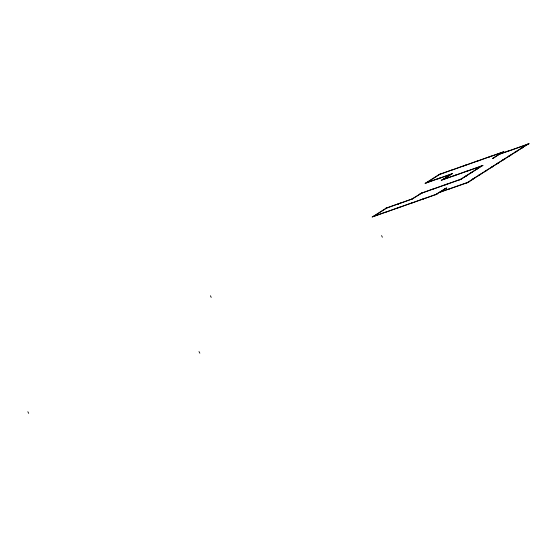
<?xml version="1.0" encoding="UTF-8"?>
<svg xmlns="http://www.w3.org/2000/svg" width="557" height="557" viewBox="0 0 557 557"><rect width="100%" height="100%" fill="white"/><g stroke="black" fill="none" stroke-linecap="round" stroke-linejoin="round"><path stroke-width="0.84" d="M398.241 203.994L398.659 203.73L387.581 207.622M373.127 216.45L385.757 208.422M426.035 182.835L438.665 174.814M374.074 216.116L386.704 208.088M426.982 182.501L439.612 174.48M374.388 216.005L372.104 217.007L385.326 212.196M427.296 182.39L425.012 183.392L438.234 178.588L426.739 182.745M398.095 204.085L400.379 203.082L387.164 207.886M451.003 170.47L453.294 169.474L440.072 174.278M387.052 211.556L384.769 212.551L397.983 207.747M439.96 177.941L437.677 178.943L450.898 174.132M410.76 199.636L413.043 198.633L399.822 203.437M411.776 199.079L422.164 192.84L419.881 193.836M442.23 179.73L452.618 173.492L450.334 174.494M463.668 166.021L465.951 165.018L452.73 169.829M412.723 198.745L421.148 193.397M443.177 179.396L451.602 174.049M399.71 207.1L397.426 208.102L410.648 203.298M443.497 179.284L441.214 180.287L454.435 175.483M432.538 189.387L434.822 188.384L421.6 193.195M476.326 161.572L478.609 160.569L465.387 165.38M412.368 202.651L410.084 203.653L423.306 198.849M456.155 174.835L453.871 175.838L467.093 171.027M445.196 184.938L447.48 183.935L434.265 188.746M488.983 157.123L491.267 156.12L478.045 160.924M425.026 198.201L422.742 199.204L435.964 194.393M468.813 170.386L466.529 171.389L481.332 166.021M501.648 152.674L503.932 151.671L490.71 156.475M436.423 194.198L444.841 188.844M493.544 157.91L501.961 152.562M445.795 188.51L435.407 194.755L437.691 193.752M459.441 179.932L461.725 178.929L446.923 184.29M502.908 152.228L492.52 158.466L494.804 157.464M460.458 179.375L481.088 166.271M461.412 179.041L465.339 176.541M466.042 176.096L471.375 172.712M472.078 172.266L477.405 168.875M478.108 168.43L482.042 165.937M447.529 189.652L449.812 188.649L439.758 192.346M510.163 150.313L507.88 151.316L527.43 144.284M466.522 182.975L468.806 181.979M467.539 182.418L472.872 179.034M473.575 178.588L478.902 175.197M479.605 174.752L484.938 171.368M485.641 170.922L490.975 167.532M491.643 167.1L496.976 163.709M497.68 163.264L503.013 159.88M503.744 159.42L509.077 156.03M509.78 155.584L515.114 152.2M515.817 151.755L521.15 148.364M521.846 147.918L527.18 144.528M473.819 178.7L468.103 182.424L449.255 189.011M479.856 174.863L472.552 179.145L474.836 178.143M485.892 171.034L478.588 175.309L480.872 174.306M491.922 167.197L484.625 171.479L486.909 170.477M497.923 163.375L490.654 167.643L492.945 166.64M503.96 159.546L496.656 163.821L498.94 162.818M510.031 155.695L502.727 159.977L505.011 158.975M516.061 151.866L508.764 156.141L511.048 155.138M522.097 148.03L514.793 152.312L517.084 151.309M528.133 144.193L520.83 148.475L523.114 147.473M440.49 174.014L451.567 170.115M453.147 169.558L464.225 165.666M465.812 165.109L476.889 161.217M478.47 160.66L489.547 156.768M491.128 156.211L502.205 152.312M500.527 153.739L508.437 150.961M500.102 154.011L508.019 151.226M509.599 150.669L527.006 144.548M439.396 178.296L450.474 174.404M442.933 179.639L454.011 175.747M455.591 175.19L466.669 171.298M468.256 170.741L480.914 166.292M477.161 168.764L478.428 168.318L476.458 169.21M471.125 172.6L472.392 172.155L470.421 173.046M465.088 176.43L466.355 175.984L464.392 176.875M422.025 192.924L433.102 189.032M434.683 188.475L445.76 184.583M447.341 184.026L460.005 179.577M400.239 203.173L411.317 199.281M440.176 192.081L448.093 189.296M449.673 188.739L467.079 182.619M373.831 216.36L384.908 212.468M386.488 211.911L397.566 208.012M399.146 207.462L410.224 203.563M411.811 203.006L422.888 199.114M424.469 198.557L435.546 194.665M381.545 235.597L382.381 237.226M210.393 295.76L211.221 297.396M199.002 351.558L199.838 353.194M27.85 411.727L28.686 413.364M386.14 208.088L385.437 208.534L387.721 207.531L386.14 208.088M439.048 174.48L438.345 174.926L440.629 173.923L439.048 174.48M445.231 188.51L444.528 188.955L446.811 187.953L445.231 188.51M481.478 165.93L480.775 166.383L483.058 165.38L481.478 165.93M527.57 144.193L526.866 144.639L529.15 143.636L527.57 144.193"/></g></svg>
